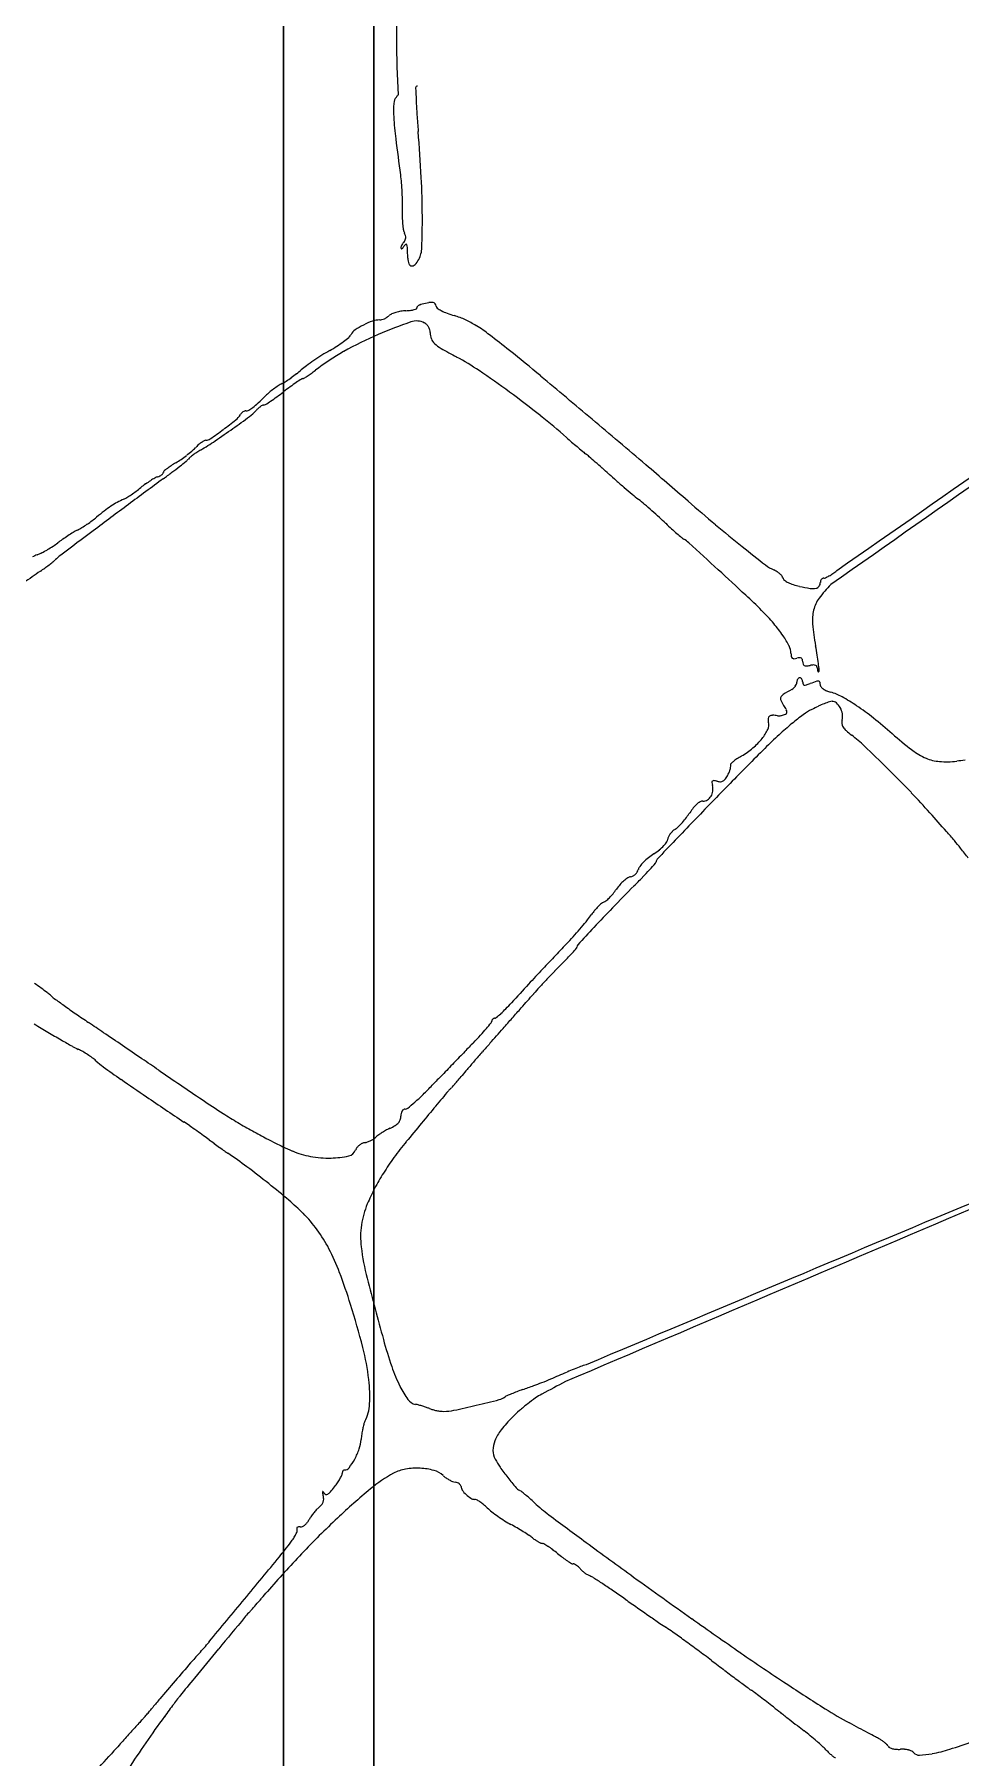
# Model space of a CAD drawing. Header units: millimetres. Extents: x 56222 to 3066687, y -650199 to -121287.
# Drawn here: x 138853.09 to 138863.35, y -183185.59 to -183166.49 of the extents above; entities that cross this region are included whole.
import ezdxf

# ---------------------------------------------------------------- set-up
doc = ezdxf.new("R2010")
doc.units = ezdxf.units.MM
doc.header["$MEASUREMENT"] = 0
doc.layers.add('FURNITURE', color=32, linetype='Continuous', lineweight=9)

msp = doc.modelspace()

# ---------------------------------------------------------------- linework, layer by layer
at = {"layer": 'FURNITURE', "lineweight": 30, "ltscale": 0.4}
msp.add_lwpolyline([(138855.849, -183148.188), (138871.099, -183148.188), (138871.099, -183189.688), (138855.849, -183189.688)], close=True, dxfattribs=at)
msp.add_lwpolyline([(138856.849, -183189.688), (138856.849, -183148.188)], dxfattribs=at)
at = {"layer": 'FURNITURE', "lineweight": 0}
for centre, radius, start, end in [((138870.688, -183166.439), 13.588, 172.5364, 183.0418), ((138857.333, -183167.082), 0.0199, 135, 182.3298), ((138880.425, -183166.143), 23.131, 182.3299, 182.6707), ((138857.334, -183167.084), 0.0224, 90.1615, 135), ((138858.531, -183167.328), 1.462, 177.1071, 183.1172), ((138857.183, -183167.259), 0.112, 137.8553, 177.107), ((138856.915, -183167.016), 0.25, 317.8553, 324.892), ((138864.759, -183166.873), 7.448, 182.6707, 183.8925), ((130508.059, -171272.513), 14539.553, 305.0688809, 305.1052301), ((142920.205, -188993.795), 7096.296, 124.8074759, 124.8813409), ((138860.414, -183167.225), 3.348, 183.1172, 187.2209), ((138871.162, -183166.438), 13.866, 183.8925, 184.6598), ((138880.911, -183164.628), 24.009, 187.2209, 188.1802), ((138839.977, -183168.98), 17.422, 2.9777, 4.6597), ((138855.648, -183168.26), 1.515, 4.7979, 8.1802), ((138848.367, -183168.543), 9.021, 0.2251, 2.9777), ((138854.134, -183168.387), 3.034, 2.7865, 4.798), ((138854.14, -183168.387), 3.028, 0.7744, 2.7866), ((138858.384, -183168.491), 1.22, 177.3432, 181.0602), ((138855.684, -183168.366), 1.484, 357.3432, 0.7743), ((138858.232, -183168.494), 1.067, 181.0602, 185.1694), ((138858.091, -183168.507), 0.926, 185.1695, 189.1985), ((138857.29, -183168.636), 0.114, 189.1985, 208.0408), ((138848.733, -183168.542), 8.655, 357.9422, 0.2251), ((138857.199, -183168.855), 0.0487, 162.1549, 180.8356), ((138857.279, -183168.88), 0.133, 153.3067, 162.1549), ((138857.295, -183168.888), 0.15, 144.8435, 153.3066), ((138857.038, -183168.747), 0.172, 320.2668, 327.1274), ((138857.272, -183168.873), 0.123, 135, 144.8436), ((138857.282, -183168.905), 0.119, 131.6739, 147.1274), ((138857.137, -183168.738), 0.0681, 315, 335.1179), ((138857.039, -183168.77), 0.169, 17.4014, 28.0409), ((138857.147, -183168.742), 0.0574, 335.1179, 357.9932), ((138857.129, -183168.742), 0.0758, 357.9932, 17.4014), ((138857.208, -183168.822), 0.00741, 19.5983, 131.6739), ((138857.104, -183168.859), 0.118, 3.306, 19.5982), ((138857.164, -183168.855), 0.0132, 180.8355, 219.9847), ((138857.158, -183168.86), 0.00551, 219.9848, 294.5603), ((138857.148, -183168.839), 0.0289, 294.5603, 320.2667), ((138848.133, -183169.377), 9.104, 2.5779, 3.306), ((138857.459, -183168.958), 0.232, 182.5779, 198.6573), ((138857.273, -183169.02), 0.0353, 198.6572, 262.9457), ((138857.078, -183168.839), 0.305, 318.608, 331.9172), ((138857.083, -183168.842), 0.3, 331.9173, 357.9423), ((138857.274, -183169.012), 0.0438, 262.9457, 318.6079), ((138856.899, -183169.476), 0.177, 302.5242, 312.1447), ((138857.088, -183169.684), 0.104, 112.9712, 132.1447), ((138857.217, -183169.988), 0.435, 106.3456, 112.9712), ((138857.239, -183170.062), 0.512, 99.9796, 106.3456), ((138857.234, -183170.038), 0.487, 93.3768, 99.9796), ((138857.159, -183168.763), 0.79, 273.3768, 277.094), ((138857.215, -183169.212), 0.338, 277.094, 284.1064), ((138857.252, -183169.359), 0.186, 284.1064, 292.9087), ((138857.322, -183169.524), 0.00639, 292.9086, 31.7174), ((138857.335, -183169.516), 0.00928, 145.7546, 211.7176), ((138857.366, -183169.537), 0.0462, 125.5744, 145.7544), ((138857.398, -183169.582), 0.102, 112.3939, 125.5745), ((138857.443, -183169.692), 0.22, 105.0038, 112.3938), ((138857.636, -183170.411), 0.964, 100.4887, 105.0039), ((138857.485, -183169.597), 0.137, 81.4276, 100.4887), ((138857.5, -183169.501), 0.0403, 40.1902, 81.4277), ((138857.499, -183169.502), 0.0417, 360, 40.1902), ((138857.566, -183169.502), 0.0254, 179.9999, 235.8506), ((138857.794, -183169.165), 0.432, 235.8506, 242.9443), ((138857.873, -183169.011), 0.606, 242.9443, 249.6498), ((138858.104, -183168.388), 1.27, 249.6498, 253.5069), ((138857.488, -183170.469), 0.9, 65.1383, 73.5068), ((138856.723, -183169.882), 0.142, 124.4203, 151.845), ((138857.104, -183170.438), 0.816, 116.8996, 124.4203), ((138857.103, -183170.435), 0.813, 109.1378, 116.8995), ((138856.916, -183169.896), 0.242, 90, 109.1378), ((138858.875, -183174.378), 4.972, 108.9507, 113.4195), ((138856.916, -183169.573), 0.0808, 270, 286.5535), ((138856.879, -183169.449), 0.21, 286.5535, 294.6774), ((138856.87, -183169.429), 0.232, 294.6773, 302.5242), ((138857.322, -183169.858), 0.193, 61.8451, 108.9507), ((138857.368, -183169.771), 0.0948, 43.7489, 61.8451), ((138857.331, -183169.807), 0.147, 30.7162, 43.7489), ((138857.329, -183169.808), 0.149, 17.7502, 30.7163), ((138857.375, -183169.794), 0.101, 0.3962, 17.7501), ((138857.692, -183169.792), 0.217, 180.3961, 199.2612), ((138857.426, -183170.602), 1.046, 57.6633, 65.1382), ((138856.885, -183171.457), 2.059, 52.6831, 57.6634), ((138857.426, -183171.883), 2.169, 119.3967, 122.0386), ((138855.605, -183168.651), 1.54, 299.3967, 302.88), ((138855.754, -183168.882), 1.265, 302.8801, 306.9167), ((138855.846, -183169.004), 1.113, 306.9168, 310.7795), ((138858.568, -183173.67), 4.201, 113.4195, 119.2432), ((138856.501, -183169.763), 0.11, 310.7796, 331.845), ((138857.61, -183169.82), 0.129, 199.2611, 227.0688), ((138857.794, -183169.623), 0.399, 227.0688, 240.1611), ((138861.019, -183163.999), 6.882, 240.1612, 241.806), ((138851.186, -183178.933), 11.459, 51.2856, 52.6832), ((138844.553, -183187.209), 22.066, 50.1249, 51.2857), ((138856.59, -183170.826), 0.824, 126.2394, 131.3924), ((138857.714, -183172.36), 2.726, 124.1253, 126.2394), ((138857.852, -183172.563), 2.972, 122.0386, 124.1253), ((138857.753, -183172.215), 2.533, 119.2432, 127.7488), ((138856.43, -183172.561), 2.832, 55.9213, 61.8061), ((138856.061, -183170.797), 0.494, 117.4718, 123.3365), ((138855.583, -183169.877), 0.543, 297.4719, 303.0271), ((138855.026, -183169.02), 1.565, 303.0272, 305.5483), ((138857.46, -183172.48), 2.59, 124.5713, 126.3728), ((138854.961, -183168.929), 1.676, 305.5483, 308.0378), ((138858.495, -183173.982), 4.414, 123.6793, 124.5712), ((138855.3, -183169.363), 1.126, 308.0379, 311.3924), ((138856.062, -183170.33), 0.0264, 89.9999, 123.6793), ((138856.062, -183170.278), 0.0265, 270, 301.2324), ((138855.389, -183169.169), 1.323, 301.2325, 303.1115), ((138855.507, -183169.349), 1.108, 303.1115, 305.8196), ((138855.135, -183168.834), 1.743, 305.8196, 307.7489), ((138851.849, -183179.332), 11.007, 53.7767, 55.9213), ((138759.123, -183289.472), 155.316, 49.84992, 50.12494), ((138853.253, -183168.081), 3.402, 312.8879, 314.7991), ((138854.195, -183168.28), 2.73, 302.1667, 303.6156), ((138856.087, -183170.935), 0.62, 129.7902, 134.7991), ((138856.406, -183171.319), 1.12, 126.5717, 129.7901), ((138854.582, -183168.863), 2.03, 303.6156, 305.9543), ((138856.391, -183171.298), 1.094, 123.3365, 126.5716), ((138853.833, -183167.83), 3.306, 305.9544, 307.5776), ((138858.553, -183173.964), 4.433, 126.3729, 127.5777), ((138851.577, -183179.704), 11.468, 51.6041, 53.7767), ((138848.6, -183161.443), 11.548, 305.3889, 306.5204), ((138855.164, -183170.57), 0.246, 308.8731, 327.3908), ((138855.454, -183170.755), 0.0978, 135.7385, 147.3908), ((138855.461, -183170.762), 0.108, 124.8943, 135.7385), ((138855.452, -183170.749), 0.0916, 113.2864, 124.8944), ((138855.43, -183170.698), 0.036, 90, 113.2864), ((138855.43, -183170.594), 0.0677, 270.0001, 299.1721), ((138855.275, -183170.317), 0.385, 299.1722, 307.2251), ((138855.186, -183170.336), 0.482, 306.5205, 317.8553), ((138855.031, -183169.996), 0.788, 307.2251, 312.888), ((138855.803, -183170.895), 0.351, 132.3289, 137.8553), ((138855.759, -183170.846), 0.285, 125.8661, 132.329), ((138855.727, -183170.803), 0.232, 119.2229, 125.8662), ((138855.629, -183170.628), 0.0311, 90, 119.223), ((138855.629, -183170.561), 0.0357, 270, 302.1668), ((138854.744, -183175.707), 6.368, 48.2294, 51.6041), ((138762.917, -183284.975), 149.433, 49.5509, 49.84999), ((138851.426, -183165.808), 6.301, 304.9666, 306.5824), ((138850.212, -183163.711), 8.765, 303.825, 305.3889), ((138852.596, -183167.383), 4.339, 306.5823, 308.8731), ((138853.935, -183170.053), 1.385, 307.3573, 310.3484), ((138854.521, -183170.744), 0.479, 310.3485, 316.9494), ((138855.438, -183171.947), 0.992, 123.7278, 126.5519), ((138855.256, -183171.43), 0.525, 131.9161, 136.9495), ((138855.421, -183171.92), 0.96, 120.8328, 123.7277), ((138855.181, -183171.347), 0.414, 125.8938, 131.916), ((138853.043, -183167.937), 3.679, 300.8328, 303.8249), ((138855.138, -183171.288), 0.341, 119.8236, 125.8939), ((138854.988, -183171.026), 0.0392, 90, 119.8235), ((138854.988, -183170.901), 0.0856, 270, 304.9667), ((138862.746, -183166.748), 5.644, 228.2294, 228.9861), ((138863.693, -183165.66), 7.086, 228.9861, 229.6241), ((138863.257, -183166.172), 6.413, 229.6241, 230.2674), ((138860.195, -183169.856), 1.624, 230.2675, 232.0534), ((138858.398, -183172.16), 1.299, 49.657, 52.0535), ((138854.536, -183171.345), 0.0195, 131.7916, 180), ((138854.988, -183171.851), 0.698, 128.1419, 131.7916), ((138854.986, -183171.848), 0.694, 123.5949, 128.142), ((138855.234, -183172.222), 1.143, 120.4642, 123.5948), ((138851.202, -183166.829), 5.657, 307.0734, 308.1769), ((138854.142, -183170.366), 1.01, 300.4641, 304.407), ((138850.702, -183166.193), 6.466, 308.1769, 308.9847), ((138853.872, -183169.972), 1.488, 304.407, 307.3573), ((138854.654, -183171.076), 0.184, 308.9847, 319.524), ((138854.912, -183171.296), 0.155, 129.3725, 139.5239), ((138855.367, -183171.851), 0.873, 126.5518, 129.3725), ((138853.821, -183177.549), 8.368, 49.0519, 49.6569), ((138853.16, -183178.311), 9.377, 48.4347, 49.0519), ((138853.23, -183178.231), 9.271, 47.8122, 48.4347), ((138821.066, -183216.768), 59.803, 48.9583, 49.55096), ((138903.683, -183238.502), 83.176, 126.23637, 126.56754), ((138853.231, -183170.216), 1.659, 306.3504, 308.6373), ((138855.049, -183172.49), 1.253, 125.6343, 128.6373), ((138855.034, -183172.468), 1.225, 122.5814, 125.6344), ((138854.953, -183172.341), 1.075, 119.5561, 122.5814), ((138854.505, -183171.552), 0.168, 107.6089, 119.5561), ((138854.402, -183171.228), 0.172, 287.6088, 296.1538), ((138854.423, -183171.271), 0.124, 296.1538, 307.0675), ((138854.446, -183171.301), 0.0865, 307.0675, 319.799), ((138854.498, -183171.345), 0.0183, 319.799, 359.9999), ((138849.681, -183164.816), 8.18, 306.2364, 307.0733), ((138863.897, -183166.463), 6.611, 227.8122, 228.7395), ((138866.445, -183163.559), 10.475, 228.7396, 229.3964), ((138866.079, -183163.985), 9.914, 229.3964, 230.0595), ((138905.866, -183241.444), 86.839, 126.56758, 126.8882), ((138854.511, -183172.588), 1.043, 118.9613, 123.488), ((138854.452, -183172.483), 0.922, 113.9973, 118.9613), ((138853.967, -183171.393), 0.271, 293.9974, 301.9354), ((138853.299, -183170.321), 1.534, 301.9354, 304.1378), ((138853.187, -183170.155), 1.734, 304.1378, 306.3503), ((138862.047, -183168.8), 3.633, 230.0594, 231.4618), ((138858.116, -183173.736), 2.677, 49.5977, 51.4618), ((138855.73, -183176.54), 6.359, 48.6211, 49.5976), ((138874.086, -183155.866), 20.944, 228.9583, 230.0533), ((138852.689, -183170.469), 1.751, 304.1085, 306.4172), ((138853.127, -183171.064), 1.012, 306.4171, 309.8984), ((138855.417, -183173.801), 2.557, 127.4714, 129.8983), ((138854.663, -183172.819), 1.319, 123.4881, 127.4713), ((138855.598, -183176.689), 6.558, 47.65, 48.621), ((138857.513, -183174.588), 3.715, 46.1637, 47.65), ((138854.147, -183173.164), 1.312, 124.8751, 127.6501), ((138989.905, -183353.422), 226.845, 126.88824, 127.00237), ((138854.656, -183173.894), 2.202, 122.992, 124.8751), ((138854.607, -183173.818), 2.112, 121.0936, 122.9919), ((138853.954, -183172.735), 0.847, 117.3372, 121.0937), ((138853.239, -183171.352), 0.71, 297.3372, 301.7835), ((138852.722, -183170.518), 1.691, 301.7835, 304.1084), ((138862.818, -183169.063), 3.944, 226.1638, 227.4194), ((138862.202, -183169.734), 3.034, 227.4193, 228.9482), ((138862.171, -183169.769), 2.987, 228.9481, 230.2521), ((138860.37, -183171.934), 0.171, 230.2521, 240.7319), ((138860.143, -183172.34), 0.294, 47.6247, 60.7318), ((138871.793, -183158.604), 17.373, 230.0533, 231.3132), ((138853.404, -183173.002), 0.798, 110.9753, 115.1934), ((138852.922, -183171.745), 0.547, 290.9753, 296.9055), ((138852.579, -183171.07), 1.305, 296.9055, 300.0036), ((138852.554, -183171.026), 1.355, 300.0036, 303.0765), ((138852.859, -183171.494), 0.797, 303.0767, 307.6501), ((138853.799, -183172.818), 0.698, 127.0024, 133.7462), ((138748.246, -183294.989), 166.317, 47.47156, 47.62465), ((138875.607, -183153.841), 23.475, 231.3132, 232.1195), ((138856.76, -183177.743), 6.415, 124.2081, 126.21), ((138851.902, -183170.596), 2.227, 304.2081, 305.7171), ((138851.825, -183170.489), 2.358, 305.7171, 307.1623), ((138851.984, -183170.698), 2.096, 307.1623, 308.5975), ((138853.058, -183172.045), 0.373, 308.5975, 313.7462), ((138827.893, -183208.156), 48.488, 46.9822, 47.4715), ((138861.469, -183172.014), 0.45, 232.1194, 245.9172), ((138861.183, -183172.655), 0.252, 56.9893, 65.9172), ((138861.181, -183172.658), 0.255, 48.149, 56.9892), ((138861.211, -183172.625), 0.211, 38.6803, 48.1489), ((138861.559, -183171.896), 0.684, 299.5474, 303.8276), ((138861.443, -183171.723), 0.892, 303.8276, 307.3341), ((138861.328, -183172.531), 0.0603, 14.655, 38.6804), ((138861.428, -183172.505), 0.0429, 194.655, 233.6068), ((138861.56, -183172.326), 0.265, 233.6069, 243.7558), ((138861.628, -183172.188), 0.419, 243.7558, 252.1381), ((138861.765, -183171.761), 0.867, 252.1382, 257.0022), ((138861.979, -183170.834), 1.819, 257.0022, 260.7694), ((138861.717, -183172.445), 0.186, 260.7694, 280.8802), ((138861.742, -183172.576), 0.0528, 280.8802, 326.2951), ((138861.721, -183172.562), 0.0787, 326.2951, 360), ((138862.909, -183173.554), 1.388, 135.6853, 144.0355), ((138861.858, -183172.562), 0.0579, 161.9982, 180.0001), ((138861.848, -183172.559), 0.048, 141.2718, 161.9981), ((138861.842, -183172.554), 0.0398, 118.2527, 141.2719), ((138861.837, -183172.545), 0.0303, 90, 118.2527), ((138861.837, -183172.467), 0.0483, 270, 295.5498), ((138861.595, -183171.961), 0.609, 295.5497, 299.5474), ((138856.541, -183177.454), 6.497, 44.8281, 46.9822), ((138862.09, -183172.959), 0.376, 144.0355, 166.0998), ((138859.09, -183174.92), 2.903, 40.9017, 44.8281), ((138860.146, -183174.005), 1.505, 34.4828, 40.9016), ((138862.175, -183172.98), 0.463, 166.0998, 185.3411), ((138864.321, -183172.779), 2.619, 185.3411, 190.681), ((138860.54, -183173.735), 1.027, 27.0711, 34.4828), ((138861.296, -183173.348), 0.178, 360, 27.0712), ((138861.669, -183173.348), 0.195, 180, 190.2093), ((138861.508, -183173.377), 0.0305, 190.2093, 230.2927), ((138861.506, -183173.379), 0.0279, 230.2927, 272.884), ((138861.499, -183173.249), 0.159, 272.884, 284.655), ((138861.58, -183173.556), 0.159, 93.5883, 104.6549), ((138861.572, -183173.431), 0.034, 58.822, 93.5883), ((138861.576, -183173.424), 0.0258, 17.2279, 58.8219), ((138861.52, -183173.442), 0.0842, 360, 17.2279), ((138857.533, -183174.06), 4.289, 9.2605, 10.681), ((138859.419, -183173.752), 2.378, 7.0515, 9.2605), ((138861.572, -183173.643), 0.0228, 90, 122.9813), ((138861.572, -183173.643), 0.0226, 56.7993, 90), ((138861.682, -183173.442), 0.077, 180.0001, 199.7374), ((138861.634, -183173.459), 0.0266, 199.7374, 243.3377), ((138861.643, -183173.44), 0.0473, 243.3377, 273.2524), ((138861.629, -183173.184), 0.304, 273.2525, 280.8222), ((138861.739, -183173.761), 0.284, 93.1015, 100.8223), ((138861.727, -183173.533), 0.0555, 67.2159, 93.1015), ((138861.738, -183173.507), 0.0272, 26.4715, 67.2159), ((138861.719, -183173.517), 0.0484, 359.9999, 26.4714), ((138861.919, -183173.517), 0.152, 180.0001, 186.8286), ((138861.81, -183173.53), 0.0419, 186.8286, 204.6202), ((138861.78, -183173.543), 0.00931, 204.6202, 249.296), ((138861.779, -183173.547), 0.00552, 249.2961, 315.0001), ((138857.403, -183174.001), 4.409, 6.0484, 7.0516), ((138861.771, -183173.539), 0.0169, 315.0001, 6.0485), ((138861.426, -183173.868), 0.0736, 122.023, 153.1757), ((138862.894, -183176.215), 2.842, 119.7867, 122.023), ((138861.424, -183173.645), 0.119, 299.7868, 312.8361), ((138861.412, -183173.633), 0.136, 312.8361, 324.6442), ((138861.426, -183173.643), 0.118, 324.6442, 337.2055), ((138861.486, -183173.668), 0.0532, 337.2055, 360), ((138861.609, -183173.668), 0.0694, 164.785, 180), ((138861.591, -183173.663), 0.0512, 145.6794, 164.7849), ((138861.58, -183173.656), 0.0375, 122.9812, 145.6795), ((138861.564, -183173.656), 0.0377, 34.1315, 56.7993), ((138861.552, -183173.664), 0.0517, 15.1027, 34.1314), ((138861.534, -183173.668), 0.0704, 0, 15.1026), ((138861.66, -183173.668), 0.0553, 179.9999, 203.2409), ((138861.625, -183173.684), 0.017, 203.241, 258.9699), ((138861.631, -183173.652), 0.0494, 258.9699, 286.3119), ((138861.482, -183173.143), 0.579, 286.3118, 290.8168), ((138862.683, -183176.301), 2.799, 109.2538, 110.8168), ((138861.777, -183173.708), 0.0525, 82.0817, 109.2538), ((138861.782, -183173.67), 0.0142, 12.0089, 82.0818), ((138861.641, -183173.7), 0.159, 0, 12.0088), ((138861.83, -183173.7), 0.0306, 179.9999, 222.3036), ((138861.916, -183173.622), 0.147, 222.3037, 235.541), ((138861.958, -183173.561), 0.221, 235.541, 246.5733), ((138862.005, -183173.452), 0.34, 246.5733, 254.5644), ((138861.76, -183174.339), 0.581, 61.1312, 74.5644), ((138861.393, -183173.851), 0.0364, 153.1757, 205.4663), ((138861.807, -183173.654), 0.495, 205.4663, 213.2338), ((138860.592, -183174.45), 0.958, 29.8728, 33.2338), ((138861.37, -183174.003), 0.0602, 4.5854, 29.8727), ((138861.41, -183174), 0.0202, 311.4948, 4.5854), ((138862.018, -183174.585), 0.689, 116.9176, 126.2406), ((138862.578, -183175.689), 1.927, 114.5836, 116.9176), ((138862.39, -183175.277), 1.475, 111.7314, 114.5837), ((138862.361, -183175.205), 1.397, 109.2137, 111.7314), ((138861.931, -183173.97), 0.0895, 90.5098, 109.2137), ((138861.931, -183173.955), 0.074, 49.4234, 90.5098), ((138861.86, -183174.038), 0.183, 28.527, 49.4234), ((138861.825, -183174.057), 0.223, 9.6749, 28.527), ((138861.022, -183175.679), 2.11, 55.9896, 61.1311), ((138860.525, -183176.415), 2.999, 51.5605, 55.9896), ((138860.739, -183173.963), 0.53, 321.4705, 334.4613), ((138861.113, -183174.142), 0.116, 334.4613, 14.6551), ((138861.337, -183174.083), 0.116, 174.3893, 194.655), ((138861.257, -183174.075), 0.0355, 125.5412, 174.3894), ((138861.269, -183174.093), 0.0569, 89.63, 125.5411), ((138861.268, -183174.346), 0.311, 79.4077, 89.6301), ((138861.336, -183173.984), 0.0578, 259.4077, 273.861), ((138861.325, -183173.834), 0.208, 273.8611, 279.4319), ((138863.773, -183176.883), 3.582, 129.6911, 132.743), ((138861.321, -183173.807), 0.236, 279.4318, 284.8414), ((138861.33, -183173.842), 0.199, 284.8413, 290.9936), ((138861.375, -183173.96), 0.0728, 290.9935, 311.4948), ((138863.161, -183176.145), 2.623, 126.2406, 129.6911), ((138862.159, -183174.116), 0.121, 165.9106, 186.1329), ((138862.126, -183174.12), 0.0876, 186.1329, 211.8302), ((138861.883, -183174.047), 0.164, 345.9107, 9.6749), ((138862.201, -183174.073), 0.176, 211.8302, 228.4142), ((138858.977, -183178.365), 5.488, 48.7433, 51.5606), ((138860.577, -183173.834), 0.737, 310.155, 321.4704), ((138865.412, -183178.656), 5.997, 132.7429, 134.8177), ((138862.779, -183173.422), 1.046, 228.4142, 232.8539), ((138861.16, -183175.559), 1.635, 46.3549, 52.8539), ((138849.3, -183187.993), 18.818, 45.2705, 46.355), ((138865.421, -183171.018), 4.284, 228.7434, 232.5681), ((138890.765, -183204.171), 41.966, 134.8177, 135.5646), ((138860.81, -183174.581), 0.00771, 134.2709, 225.0001), ((138861.111, -183174.89), 0.439, 129.2187, 134.2709), ((138861.173, -183174.966), 0.538, 123.7117, 129.2186), ((138861.5, -183175.457), 1.127, 120.5461, 123.7116), ((138860.462, -183173.697), 0.916, 300.5461, 310.1549), ((138863.252, -183173.853), 0.715, 232.5681, 246.9458), ((138863.154, -183174.082), 0.466, 246.9459, 265.88), ((138863.199, -183173.457), 1.093, 265.88, 275.8931), ((138865.05, -183191.384), 16.93, 95.5806, 95.8932), ((138860.615, -183174.777), 0.0177, 131.2234, 186.5765), ((138860.617, -183174.78), 0.0209, 81.8312, 131.2236), ((138860.572, -183175.094), 0.338, 75.345, 81.831), ((138860.69, -183174.643), 0.128, 255.345, 271.9254), ((138860.692, -183174.712), 0.0592, 271.9254, 301.4786), ((138860.678, -183174.689), 0.0861, 301.4786, 324.801), ((138860.444, -183174.523), 0.373, 324.8011, 332.6556), ((138860.369, -183174.485), 0.457, 332.6556, 337.6254), ((138860.534, -183174.553), 0.279, 337.6254, 344.824), ((138860.597, -183174.57), 0.213, 344.8239, 352.2017), ((138860.794, -183174.597), 0.0144, 352.2017, 44.9999), ((138850.678, -183186.603), 16.861, 43.9908, 45.2705), ((138899.298, -183212.537), 53.916, 135.5646, 136.1836), ((138860.489, -183174.872), 0.116, 300.9469, 328.4951), ((138860.47, -183174.86), 0.139, 328.495, 353.2867), ((138860.843, -183174.751), 0.247, 186.5767, 194.655), ((138860.439, -183174.857), 0.17, 353.2867, 14.655), ((138857.567, -183179.952), 7.284, 41.5944, 43.9907), ((138859.748, -183174.733), 0.715, 322.5237, 327.7369), ((138860.846, -183175.426), 0.582, 141.3551, 147.7369), ((138860.656, -183175.274), 0.339, 131.7909, 141.3551), ((138860.582, -183175.192), 0.229, 120.338, 131.7909), ((138860.498, -183175.048), 0.0617, 90.0001, 120.338), ((138860.498, -183174.887), 0.0994, 270, 300.9468), ((138798.775, -183232.14), 85.898, 41.41057, 41.59437), ((139191.049, -183492.477), 458.249, 136.18358, 136.25646), ((138860.314, -183175.485), 0.224, 133.6411, 143.8842), ((138860.31, -183175.481), 0.219, 123.2339, 133.641), ((138860.051, -183175.085), 0.255, 303.2339, 313.8745), ((138859.644, -183174.662), 0.841, 313.8745, 318.2445), ((138859.577, -183174.602), 0.931, 318.2446, 322.5236), ((138858.636, -183179.345), 6.082, 40.138, 41.4106), ((138859.498, -183174.878), 0.829, 303.4536, 308.6691), ((138859.69, -183175.119), 0.52, 308.6692, 316.0605), ((138859.792, -183175.217), 0.379, 316.0606, 324.1641), ((138860.058, -183175.409), 0.0505, 324.164, 0), ((138860.171, -183175.409), 0.0618, 154.9644, 180), ((138860.282, -183175.461), 0.184, 143.8841, 154.9645), ((138860.955, -183177.39), 3.049, 38.105, 40.138), ((138856.613, -183180.795), 8.567, 37.1644, 38.105), ((138859.87, -183175.765), 0.0898, 141.667, 166.2197), ((138860.235, -183176.054), 0.556, 135.2868, 141.667), ((138860.318, -183176.136), 0.673, 129.0983, 135.2868), ((138860.374, -183176.205), 0.761, 123.4537, 129.0982), ((138851.464, -183168.014), 11.449, 317.5151, 318.0106), ((138859.958, -183175.66), 0.0206, 318.0106, 360), ((138860.023, -183175.66), 0.044, 136.2565, 180), ((138859.973, -183176.263), 0.527, 138.45, 145.278), ((138859.941, -183176.234), 0.485, 131.1751, 138.4499), ((138859.882, -183176.167), 0.395, 123.4976, 131.1751), ((138859.708, -183175.904), 0.0793, 98.2661, 123.4976), ((138859.684, -183175.739), 0.087, 278.2661, 297.8203), ((138859.669, -183175.712), 0.117, 297.8203, 313.4396), ((138853.747, -183169.978), 8.44, 315.1823, 316.0923), ((138859.666, -183175.709), 0.122, 313.4396, 328.7756), ((138859.683, -183175.719), 0.102, 328.7755, 346.2197), ((138856.48, -183172.608), 4.647, 316.0924, 317.5151), ((138859.374, -183176.034), 0.0764, 287.9409, 310.5221), ((138859.05, -183175.655), 0.575, 310.5221, 315.6195), ((138858.976, -183175.583), 0.679, 315.6195, 320.7127), ((138879.099, -183195.168), 27.299, 135.1823, 135.8999), ((138858.894, -183175.515), 0.785, 320.7126, 325.278), ((138858.513, -183175.734), 0.907, 321.2356, 325.8437), ((138859.828, -183176.627), 0.683, 140.9138, 145.8437), ((138870.817, -183187.143), 15.767, 135.8998, 136.9823), ((138859.771, -183176.58), 0.608, 135.5401, 140.9137), ((138859.702, -183176.513), 0.512, 130.0944, 135.5401), ((138859.422, -183176.18), 0.0766, 107.9409, 130.0943), ((138856.607, -183174.244), 3.325, 316.1116, 317.9938), ((138856.043, -183173.736), 4.084, 317.9938, 319.6072), ((138898.163, -183212.659), 53.168, 136.9822, 137.2641), ((138856.353, -183174), 3.677, 319.6071, 321.2357), ((138877.354, -183194.202), 25.463, 136.1117, 136.5657), ((138857.16, -183174.96), 2.549, 316.0718, 317.8885), ((138855.374, -183173.345), 4.956, 317.8886, 318.6804), ((138859.083, -183176.605), 0.0183, 318.6804, 0), ((138859.141, -183176.605), 0.0401, 137.2641, 180), ((138885.213, -183201.56), 36.229, 136.9868, 137.3535), ((138879.311, -183196.054), 28.157, 136.5658, 136.9868), ((138862.958, -183180.838), 5.708, 134.8879, 135.9662), ((138855.744, -183173.595), 4.515, 314.8878, 316.0718), ((138850.944, -183180.148), 3.803, 54.2991, 55.6868), ((138851.185, -183179.813), 3.39, 52.9458, 54.2991), ((138914.076, -183228.144), 75.469, 137.35357, 137.56533), ((138861.728, -183179.848), 4.134, 137.3762, 138.724), ((138865.9, -183183.687), 9.803, 136.6692, 137.3762), ((138866.12, -183183.895), 10.105, 135.9662, 136.6693), ((138852.934, -183177.496), 0.487, 47.2817, 52.9457), ((138853.598, -183176.777), 0.491, 227.2816, 233.7859), ((138860.249, -183167.694), 11.749, 233.7859, 234.4358), ((138856.59, -183175.589), 2.42, 315.4347, 317.5653), ((138614.719, -182963.029), 324.537, 318.68745, 318.72412), ((138859.911, -183168.167), 11.168, 234.4359, 235.2515), ((138862.221, -183164.837), 15.22, 235.2515, 235.8983), ((138607.718, -183540.712), 438.711, 55.87189, 55.89824), ((138858.126, -183177.424), 0.0318, 321.0742, 360), ((138858.191, -183177.424), 0.0327, 158.0003, 180), ((138858.19, -183177.424), 0.0322, 135.7807, 158.0003), ((138858.19, -183177.424), 0.0315, 113.2642, 135.7809), ((138858.189, -183177.422), 0.0302, 89.9999, 113.2641), ((138858.189, -183177.363), 0.0288, 270, 310.2711), ((138857.036, -183176.002), 1.813, 310.271, 312.34), ((138857.267, -183176.255), 1.47, 312.34, 315.4347), ((138784.559, -183112.292), 98.428, 318.50496, 318.59457), ((138788.742, -183115.98), 92.851, 318.5945, 318.68755), ((138860.314, -183165.68), 13.817, 238.4578, 239.1921), ((138859.144, -183167.641), 11.533, 239.1921, 240.033), ((138858.791, -183168.254), 10.826, 240.033, 240.7927), ((138253.391, -184063.498), 1070.259, 55.858404, 55.871926), ((138855.16, -183174.924), 3.913, 315.5664, 317.2195), ((138856.332, -183176.008), 2.317, 317.2194, 319.6675), ((138855.536, -183175.332), 3.361, 319.6675, 321.0742), ((138561.838, -182915.279), 395.781, 318.47312, 318.50497), ((138853.937, -183176.937), 0.879, 240.7928, 245.5701), ((138853.322, -183178.29), 0.608, 60.3328, 65.5701), ((138853.091, -183178.695), 1.074, 56.9122, 60.3329), ((138853.107, -183178.671), 1.045, 53.4699, 56.9122), ((138236.165, -184088.902), 1100.952, 55.844902, 55.858424), ((138920.373, -183238.547), 87.194, 135.80359, 135.91887), ((138881.631, -183200.876), 33.157, 135.5665, 135.8037), ((138881.515, -183198.332), 31.2, 138.764, 139.0115), ((138876.971, -183194.349), 25.157, 138.4732, 138.764), ((138853.454, -183178.203), 0.463, 47.143, 53.4698), ((138854.347, -183177.241), 0.85, 227.143, 234.345), ((138863.482, -183164.506), 16.523, 234.3449, 235.1764), ((138497.708, -183703.406), 635.107, 55.824557, 55.844954), ((138975.461, -182999.765), 215.398, 235.82459, 235.97883), ((138923.605, -183241.677), 91.693, 135.91886, 136.03299), ((138863.162, -183182.507), 6.966, 139.2608, 139.9655), ((138879.245, -183196.36), 28.193, 139.0114, 139.2608), ((138868.768, -183156.908), 25.778, 235.1764, 235.935), ((138854.505, -183175.266), 4.146, 314.2234, 316.1978), ((138898.041, -183217.018), 56.175, 136.033, 136.1978), ((138960.951, -183264.795), 134.777, 140.01865, 140.11284), ((138857.854, -183178.344), 0.23, 131.7671, 140.0187), ((138857.608, -183178.069), 0.139, 311.7672, 318.5484), ((138852.135, -183173.235), 7.442, 318.5484, 318.9378), ((138853.356, -183174.299), 5.822, 318.9378, 319.5307), ((138851.085, -183172.361), 8.807, 319.5307, 319.9655), ((138918.316, -183083.629), 114.237, 235.93506, 236.18625), ((138863.122, -183166.181), 14.614, 235.9788, 237.0793), ((138857.197, -183178.355), 0.0447, 270, 309.4943), ((138855.173, -183175.899), 3.227, 309.4943, 311.3433), ((138855.65, -183176.442), 2.505, 311.3434, 314.2234), ((138893.187, -183208.162), 46.463, 140.1128, 140.4165), ((138851.578, -183183.269), 5.69, 55.3853, 56.1863), ((138848.557, -183187.645), 11.006, 54.8965, 55.3853), ((138857.889, -183174.263), 4.985, 237.0793, 239.2728), ((138857.651, -183174.664), 4.519, 239.2728, 241.6338), ((138856.768, -183178.063), 0.609, 295.3307, 301.5883), ((138856.999, -183178.439), 0.167, 301.5884, 317.9749), ((138857.048, -183178.483), 0.101, 317.9749, 340.1692), ((138857.033, -183178.478), 0.117, 340.1692, 0), ((138857.301, -183178.478), 0.151, 168.0838, 180), ((138857.231, -183178.463), 0.0796, 148.8072, 168.0838), ((138857.206, -183178.448), 0.0506, 123.8319, 148.8073), ((138857.197, -183178.434), 0.0338, 89.9999, 123.832), ((138905.665, -183218.478), 62.653, 140.41653, 140.65924), ((138848.626, -183187.547), 10.887, 54.4067, 54.8965), ((138852.019, -183182.808), 5.059, 53.5379, 54.4067), ((138860.662, -183171.111), 9.485, 233.5379, 233.963), ((138872.714, -183146.766), 36.224, 241.6338, 241.9244), ((138857.888, -183174.562), 4.721, 241.9245, 243.2294), ((138857.079, -183176.164), 2.926, 243.2295, 245.0116), ((138856.792, -183178.933), 0.168, 103.056, 115.6973), ((138856.686, -183178.475), 0.303, 283.056, 290.1254), ((138856.672, -183178.437), 0.343, 290.1254, 296.5591), ((138856.692, -183178.478), 0.297, 296.5591, 303.2459), ((138856.81, -183178.658), 0.0823, 303.2461, 320.6349), ((138856.956, -183178.778), 0.107, 125.716, 140.6349), ((138857.34, -183179.311), 0.763, 122.2239, 125.716), ((138857.399, -183179.405), 0.875, 118.6817, 122.2239), ((138857.431, -183179.464), 0.942, 115.3306, 118.6817), ((138860.256, -183181.258), 3.939, 140.6592, 143.9061), ((138861.62, -183169.794), 11.114, 233.9631, 234.3405), ((138860.951, -183170.727), 9.966, 234.3406, 234.7194), ((138856.462, -183177.071), 2.195, 234.7194, 235.8839), ((138852.191, -183183.375), 5.42, 53.1215, 55.8839), ((138858.867, -183172.328), 7.159, 245.0116, 245.9252), ((138856.288, -183178.101), 0.835, 245.9251, 260.2748), ((138856.353, -183177.72), 1.222, 260.2747, 271.0628), ((138856.357, -183177.915), 1.027, 271.0628, 282.0954), ((138856.551, -183178.82), 0.101, 282.0954, 342.3912), ((138856.715, -183178.873), 0.0712, 139.4903, 162.3912), ((138856.786, -183178.933), 0.164, 127.2151, 139.4903), ((138856.801, -183178.953), 0.19, 115.6974, 127.2151), ((138859.445, -183180.666), 2.935, 143.906, 147.9544), ((138849.492, -183186.973), 9.918, 51.3641, 53.1215), ((138859.177, -183180.499), 2.62, 147.9544, 152.2478), ((138849.735, -183186.669), 9.529, 49.6169, 51.3641), ((138858.898, -183180.352), 2.304, 152.2478, 156.9742), ((138854.101, -183181.535), 2.789, 45.2554, 49.6169), ((138857.631, -183179.813), 0.927, 156.9742, 171.9451), ((140616.982, -187306.925), 4484.46, 113.017511, 113.080369), ((139978.414, -185842.483), 2887.02, 112.717274, 112.809588), ((138855.008, -183180.621), 1.502, 36.0524, 45.2554), ((138857.642, -183179.815), 0.939, 171.9451, 186.7745), ((138854.874, -183180.719), 1.668, 27.5443, 36.0524), ((138854.218, -183181.061), 2.407, 20.6368, 27.5443), ((138859.374, -183179.609), 2.683, 186.7746, 194.3489), ((138850.369, -183182.51), 6.52, 17.353, 20.6368), ((138889.797, -183171.827), 34.085, 194.349, 195.5277), ((138847.649, -183183.36), 9.37, 14.3344, 17.353), ((138853.973, -183181.744), 2.843, 6.9955, 14.3344), ((138862.228, -183179.487), 5.472, 195.5276, 198.8265), ((138858.76, -183180.669), 1.808, 198.8265, 206.3598), ((138859.962, -183183.518), 2.408, 109.8872, 111.7257), ((138860.09, -183183.874), 2.787, 108.5621, 109.8873), ((138855.277, -183181.584), 1.529, 356.8616, 6.9954), ((138857.499, -183178.363), 3.298, 289.9313, 291.5818), ((138856.9, -183176.849), 4.927, 291.5819, 292.8429), ((138866.743, -183196.625), 17.074, 117.0594, 118.0575), ((138841.524, -183140.349), 44.533, 292.8429, 293.0927), ((138860.394, -183184.603), 3.576, 111.7257, 113.0928), ((138858.026, -183181.033), 0.989, 206.3598, 216.2495), ((138857.341, -183181.535), 0.14, 216.2495, 258.1216), ((138854.199, -183165.624), 16.498, 283.2695, 284.1773), ((138858.194, -183181.44), 0.185, 284.1772, 306.5403), ((138858.372, -183181.68), 0.113, 114.0725, 126.5403), ((138859.151, -183183.424), 2.023, 112.5459, 114.0725), ((138859.162, -183183.452), 2.053, 110.7523, 112.5458), ((138859.389, -183184.05), 2.693, 109.2887, 110.7522), ((138854.63, -183170.451), 11.715, 289.2886, 289.9313), ((138859.878, -183183.341), 2.134, 125.3516, 128.2983), ((138859.009, -183182.116), 0.632, 118.0575, 125.3515), ((138856.327, -183181.642), 0.477, 332.7438, 356.8616), ((138857.171, -183182.345), 0.689, 74.996, 78.1216), ((138856.999, -183182.986), 1.352, 73.109, 74.996), ((138857.002, -183182.977), 1.343, 71.2193, 73.1089), ((138857.227, -183182.315), 0.643, 67.9416, 71.2192), ((138857.58, -183181.444), 0.296, 247.9417, 255.0141), ((138857.659, -183181.147), 0.604, 255.014, 259.1652), ((138857.66, -183181.142), 0.609, 259.1652, 263.3077), ((138857.627, -183181.428), 0.321, 263.3077, 270), ((138857.627, -183181.213), 0.536, 270, 281.9331), ((138855.486, -183171.084), 10.889, 281.9331, 283.2695), ((138859.446, -183182.887), 1.508, 134.7975, 141.8142), ((138859.623, -183183.065), 1.759, 131.2002, 134.7974), ((138860.008, -183183.504), 2.343, 128.2984, 131.2001), ((138857.522, -183182.116), 0.814, 172.0734, 176.1431), ((138857.611, -183182.128), 0.904, 168.3116, 172.0733), ((138857.504, -183182.106), 0.794, 164.4927, 168.3117), ((138856.907, -183181.94), 0.175, 152.7438, 164.4926), ((138858.65, -183182.261), 0.495, 141.8143, 157.9224), ((138855.95, -183181.905), 0.783, 331.5091, 340.7015), ((138856.319, -183182.035), 0.391, 340.7016, 356.1431), ((138858.45, -183182.179), 0.279, 157.9225, 180.4578), ((138858.384, -183182.18), 0.213, 180.4579, 208.0178), ((138856.532, -183182.428), 0.0299, 122.1006, 144.9078), ((138856.526, -183182.418), 0.0189, 90, 122.1007), ((138856.526, -183182.336), 0.0629, 270, 322.9712), ((138855.968, -183181.915), 0.762, 322.9712, 331.5091), ((138857.275, -183182.82), 0.436, 99.637, 118.264), ((138857.328, -183183.131), 0.752, 87.2487, 99.637), ((138857.331, -183183.076), 0.697, 74.5156, 87.2487), ((138857.449, -183182.648), 0.253, 47.3836, 74.5156), ((138858.89, -183181.911), 0.786, 208.0178, 215.4053), ((138860.846, -183180.521), 3.186, 215.4053, 218.0169), ((138855.477, -183181.871), 1.179, 319.2218, 322.6659), ((138855.663, -183182.013), 0.945, 322.6659, 326.072), ((138855.853, -183182.141), 0.716, 326.0721, 330.2657), ((138855.916, -183182.177), 0.643, 330.2657, 334.1438), ((138856.452, -183182.437), 0.048, 334.1438, 0), ((138856.553, -183182.437), 0.0531, 164.3203, 179.9999), ((138856.54, -183182.433), 0.04, 144.9078, 164.3205), ((138857.793, -183183.783), 1.53, 118.2641, 129.901), ((138857.814, -183182.252), 0.286, 227.3837, 235.1006), ((138857.883, -183182.154), 0.405, 235.1006, 241.039), ((138857.867, -183182.181), 0.374, 241.039, 247.1144), ((138857.777, -183182.396), 0.141, 247.1145, 259.6982), ((138857.728, -183182.666), 0.134, 68.5868, 79.6982), ((138857.741, -183182.633), 0.0983, 54.6012, 68.5867), ((138857.758, -183182.608), 0.0677, 37.7526, 54.6013), ((138857.794, -183182.581), 0.0229, 360, 37.7526), ((138857.885, -183182.581), 0.068, 180, 216.0004), ((138862.416, -183179.293), 5.179, 218.017, 219.6176), ((138858.503, -183182.532), 0.099, 219.6176, 247.0587), ((138856.096, -183182.637), 0.229, 309.1512, 319.9126), ((138856.194, -183182.72), 0.101, 319.9126, 339.7794), ((138856.301, -183182.646), 0.0218, 162.3124, 193.7355), ((138856.283, -183182.64), 0.00299, 41.5119, 162.3124), ((138857.254, -183182.413), 1.003, 193.7355, 195.7341), ((138856.152, -183182.756), 0.178, 34.7411, 41.5118), ((138856.144, -183182.725), 0.15, 1.2728, 15.734), ((138856.206, -183182.724), 0.0884, 339.7795, 1.2727), ((138856.328, -183182.634), 0.0363, 214.7411, 253.6255), ((138856.326, -183182.642), 0.0283, 253.6253, 300.4301), ((138856.281, -183182.565), 0.117, 300.4302, 319.2217), ((138862.355, -183189.239), 8.642, 129.9011, 133.1319), ((138858.125, -183182.406), 0.366, 216.0004, 226.3684), ((138858.126, -183182.405), 0.366, 226.3684, 236.7831), ((138857.967, -183182.648), 0.0767, 236.783, 270), ((138857.967, -183182.77), 0.0457, 61.2524, 90), ((138857.764, -183183.141), 0.469, 56.0447, 61.2524), ((138857.717, -183183.21), 0.552, 50.7204, 56.0447), ((138857.615, -183183.335), 0.713, 46.3238, 50.7204), ((138858.434, -183182.695), 0.0776, 51.4928, 67.0588), ((138856.877, -183184.652), 2.578, 50.2527, 51.4928), ((138857.053, -183184.441), 2.304, 48.5905, 50.2528), ((138856.37, -183185.215), 3.336, 47.3312, 48.5905), ((138860.045, -183181.228), 2.087, 227.3312, 233.0777), ((138863.295, -183190.242), 10.016, 133.132, 136.3344), ((138855.972, -183182.872), 0.178, 321.2606, 333.0759), ((138856.418, -183183.098), 0.322, 145.7893, 153.076), ((138856.657, -183183.26), 0.611, 141.2814, 145.7893), ((138856.654, -183183.258), 0.607, 136.7654, 141.2814), ((138856.431, -183183.049), 0.302, 129.1512, 136.7656), ((138858.547, -183182.359), 0.636, 226.3237, 232.2058), ((138859.253, -183181.449), 1.788, 232.2058, 234.9265), ((138859.322, -183181.35), 1.908, 234.9265, 237.6136), ((138858.977, -183181.895), 1.264, 237.6136, 241.2733), ((138891.215, -183139.747), 53.973, 233.0777, 233.6218), ((138855.405, -183182.8), 0.66, 322.6658, 327.5737), ((138855.614, -183182.933), 0.412, 327.5737, 334.555), ((138855.696, -183182.972), 0.322, 334.555, 341.6135), ((138856.014, -183183.046), 0.0172, 173.2685, 211.7174), ((138856.009, -183183.045), 0.0129, 125.6533, 173.2686), ((138855.98, -183183.066), 0.022, 341.6134, 31.7175), ((138856.019, -183183.059), 0.0295, 97.2574, 125.6532), ((138856.027, -183183.123), 0.0946, 85.3368, 97.2573), ((138856.039, -183182.981), 0.0481, 265.3369, 294.6309), ((138856.005, -183182.908), 0.129, 294.6309, 308.6905), ((138855.983, -183182.88), 0.164, 308.6904, 321.2606), ((138857.078, -183185.359), 2.687, 59.6082, 61.2734), ((138856.834, -183185.775), 3.169, 58.1369, 59.6083), ((138857.008, -183185.495), 2.839, 56.6565, 58.137), ((138858.215, -183183.661), 0.644, 52.204, 56.6565), ((138858.953, -183182.71), 0.56, 232.2041, 236.2343), ((138645.444, -183010.52), 272.259, 320.4641, 320.59198), ((138863.563, -183190.498), 10.386, 136.3344, 139.4508), ((138851.439, -183179.775), 5.648, 320.592, 322.6658), ((138858.893, -183182.799), 0.452, 236.2344, 240.9629), ((138858.863, -183182.853), 0.39, 240.9629, 245.5572), ((138858.718, -183183.172), 0.0401, 245.5572, 270), ((138858.718, -183183.248), 0.0354, 58.5591, 90), ((138858.087, -183184.279), 1.244, 56.1488, 58.559), ((138858.142, -183184.198), 1.147, 52.9784, 56.1488), ((138857.779, -183184.679), 1.749, 50.668, 52.9785), ((138859.915, -183182.072), 1.621, 230.668, 233.1653), ((138894.027, -183135.93), 58.714, 233.62171, 234.25837), ((138859.594, -183182.501), 1.085, 233.1653, 236.5395), ((138859.616, -183182.467), 1.126, 236.5394, 239.218), ((138859.06, -183183.401), 0.0385, 239.218, 270), ((138859.06, -183183.476), 0.0367, 64.5089, 90), ((138859.009, -183183.583), 0.154, 55.7485, 64.5088), ((138858.989, -183183.613), 0.19, 47.5576, 55.7485), ((138858.982, -183183.62), 0.201, 39.6901, 47.5576), ((138859.292, -183183.362), 0.203, 219.6902, 228.3794), ((138859.437, -183183.199), 0.421, 228.3792, 233.4106), ((138859.442, -183183.193), 0.429, 233.4107, 238.4187), ((138859.342, -183183.356), 0.237, 238.4186, 246.2184), ((138859.124, -183183.849), 0.302, 57.3443, 66.2184), ((138854.268, -183191.427), 9.302, 56.6004, 57.3443), ((138854.777, -183190.654), 8.376, 55.6135, 56.6004), ((138852.796, -183193.549), 11.884, 54.8542, 55.6135), ((138933.861, -183080.58), 126.908, 234.25837, 234.61612), ((138596.078, -182969.775), 336.267, 320.35891, 320.46411), ((138844.634, -183174.336), 14.503, 318.4633, 318.7796), ((138844.309, -183174.052), 14.935, 318.7797, 319.1436), ((138841.438, -183171.568), 18.731, 319.1437, 319.4508), ((138880.496, -183154.203), 36.234, 234.8542, 235.1129), ((138880.109, -183154.758), 35.558, 235.1129, 235.3753), ((139236.53, -183500.539), 495.401, 140.2912, 140.34322), ((138856.165, -183184.655), 0.973, 136.1393, 140.2912), ((138854.784, -183183.328), 0.944, 316.1393, 318.4633), ((138877.988, -183157.83), 31.825, 235.3752, 235.6303), ((138862.571, -183180.372), 4.515, 235.6302, 236.7078), ((138886.598, -183147.126), 45.285, 234.6162, 235.4515), ((138852.31, -183182.058), 3.523, 317.6417, 320.359), ((138858.91, -183185.946), 2.154, 54.37, 56.7078), ((138848.688, -183200.208), 19.701, 53.9107, 54.37), ((138847.538, -183201.786), 21.653, 53.4237, 53.9108), ((138859.098, -183188.247), 5.663, 137.6416, 139.082), ((138967.974, -183277.922), 146.574, 140.34315, 140.5077), ((138846.167, -183203.634), 23.955, 52.9723, 53.4238), ((138879.695, -183157.151), 33.114, 235.4516, 236.5079), ((138897.187, -183221.262), 56.069, 139.0819, 139.3494), ((138908.665, -183120.78), 79.828, 232.97228, 233.10406), ((138894.714, -183139.364), 56.59, 233.1041, 233.2746), ((138901.845, -183225.262), 62.209, 139.34929, 139.59062), ((138872.364, -183199.128), 22.679, 140.5076, 141.1608), ((138898.628, -183134.117), 63.136, 233.27455, 233.40266), ((138862.205, -183183.166), 2.043, 233.4026, 234.9329), ((138860.125, -183186.129), 1.578, 53.2394, 54.9328), ((138853.858, -183194.519), 12.05, 52.861, 53.2393), ((138876.332, -183162.234), 27.019, 236.5079, 237.5926), ((138851.868, -183182.974), 3.261, 319.2659, 320.1506), ((138852.886, -183183.824), 1.935, 320.1506, 321.4586), ((138857.338, -183187.371), 3.757, 139.5906, 141.4586), ((138869.123, -183195.831), 18.096, 143.4793, 143.76), ((138867, -183194.258), 15.454, 143.1632, 143.4793), ((138866.141, -183193.615), 14.381, 142.8742, 143.1632), ((138855.687, -183185.701), 1.269, 141.1608, 142.8741), ((138853.035, -183195.605), 13.412, 52.4683, 52.8609), ((138852.651, -183196.105), 14.043, 52.089, 52.4683), ((138901.749, -183133.061), 65.864, 232.08905, 232.17752), ((138864.072, -183181.547), 4.143, 237.5926, 241.9261), ((138864.788, -183192.653), 12.721, 143.76, 146.9571), ((138905.753, -183231.936), 69.546, 137.7843, 137.89201), ((138856.125, -183186.911), 2.538, 136.6004, 137.7843), ((138853.377, -183184.312), 1.245, 316.6003, 318.3746), ((138851.968, -183183.06), 3.129, 318.3746, 319.2659), ((138935.917, -183089.047), 121.584, 232.17755, 232.23347), ((138934.341, -183091.081), 119.011, 232.23347, 232.28962), ((138893.716, -183143.623), 52.595, 232.2896, 232.393), ((138597.685, -183680.993), 561.903, 61.91397, 61.92612), ((138647.208, -183588.191), 456.714, 61.89982, 61.91403), ((138920.149, -183244.865), 88.896, 138.03158, 138.14067), ((138901.647, -183228.225), 64.012, 137.89198, 138.03156), ((138860.002, -183187.391), 2.652, 50.5142, 52.393), ((138859.605, -183187.873), 3.277, 48.911, 50.5143), ((138859.818, -183187.63), 2.954, 47.2923, 48.911), ((138861.321, -183186.001), 0.737, 42.7496, 47.2923), ((138657.112, -183569.644), 435.688, 61.88729, 61.8999), ((138847.317, -183213.611), 32.034, 61.8025, 61.8873), ((138862.306, -183185.654), 0.312, 55.5924, 61.8024), ((138862.262, -183185.719), 0.39, 50.3406, 55.5923), ((138862.289, -183185.686), 0.348, 44.9452, 50.3406), ((138862.461, -183185.514), 0.104, 31.7175, 44.9452), ((138862.587, -183185.437), 0.0432, 211.7175, 244.1145), ((138861.543, -183180.089), 5.663, 287.3697, 290.1095), ((138833.236, -183166.994), 27.799, 316.8114, 318.1407), ((138862.372, -183185.029), 0.694, 222.7496, 226.537), ((138862.231, -183185.178), 0.489, 226.5369, 231.4652), ((138862.197, -183185.221), 0.435, 231.4652, 236.0002), ((138861.969, -183185.558), 0.0275, 236.0003, 270), ((138862.642, -183185.323), 0.17, 244.1146, 255.8043), ((138862.658, -183185.258), 0.237, 255.8043, 265.9482), ((138862.665, -183185.165), 0.33, 265.9481, 273.8529), ((138862.708, -183185.808), 0.315, 85.4117, 93.8528), ((138862.712, -183185.759), 0.265, 75.8163, 85.4117), ((138862.727, -183185.702), 0.206, 65.1565, 75.8163), ((138862.787, -183185.573), 0.0641, 39.6902, 65.1564), ((138862.895, -183185.483), 0.0764, 219.6902, 272.7902), ((138862.849, -183184.551), 1.01, 272.7902, 280.8347), ((138862.708, -183183.811), 1.763, 280.8347, 287.3697)]:
    msp.add_arc(centre, radius, start, end, dxfattribs=at)

doc.saveas('drawing.dxf')
